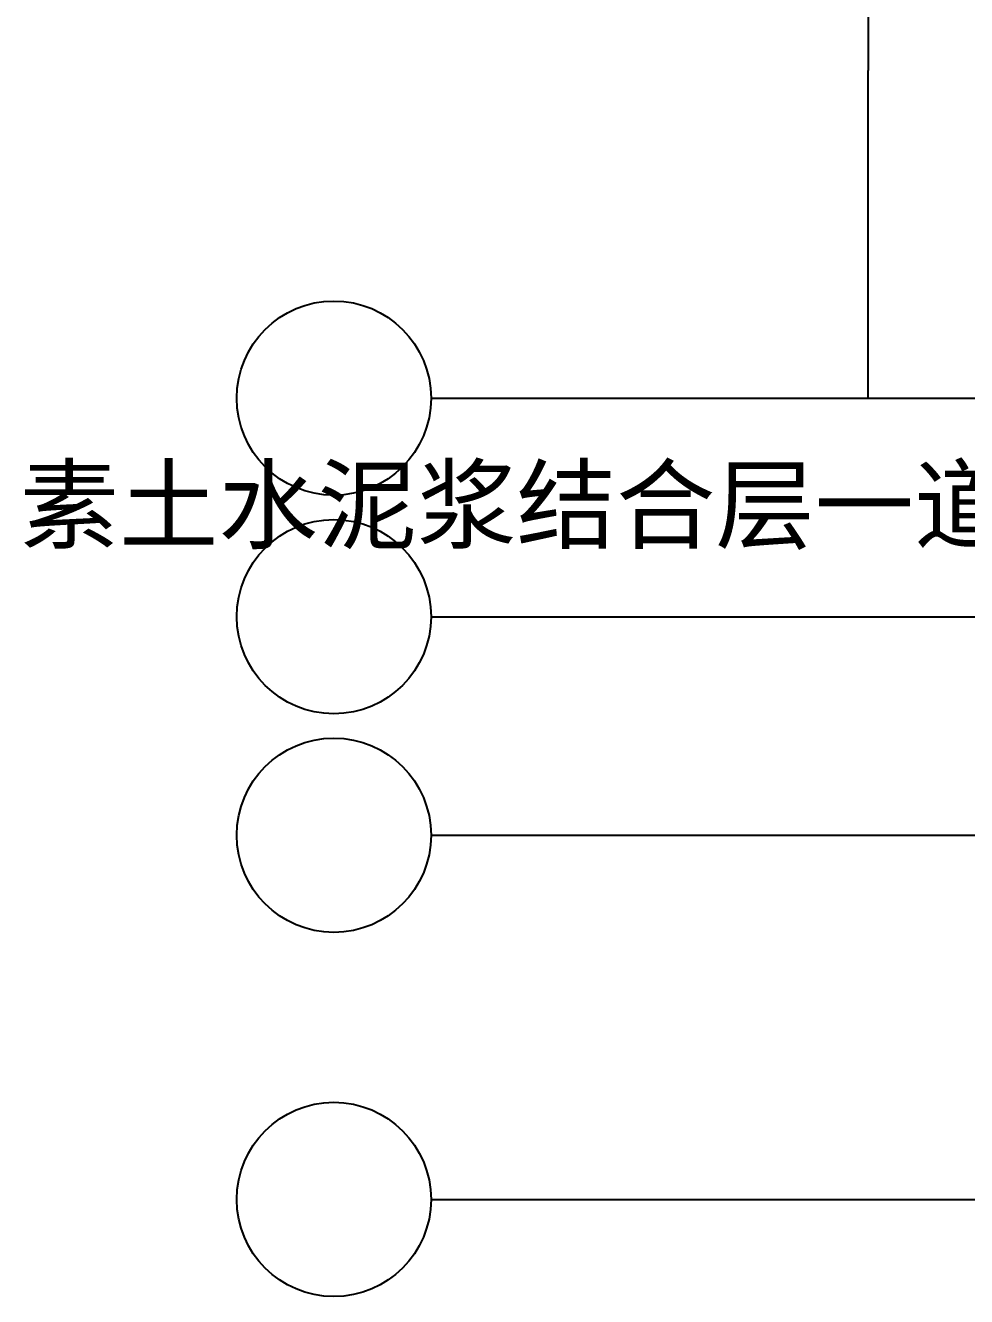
# Model space of a CAD drawing. Header units: metres. Extents: x 338339 to 1133840, y -479113 to 96125.
# Drawn here: x 388016 to 391892, y -203761 to -198526 of the extents above; entities that cross this region are included whole.
import ezdxf

# ---------------------------------------------------------------- set-up
doc = ezdxf.new("R2010")
doc.units = ezdxf.units.M
doc.layers.add('AXIS', color=3, linetype='Continuous')
doc.layers.add('PUB_DIM', color=3, linetype='Continuous')
doc.dimstyles.get("Standard").update_dxf_attribs({"dimtxt": 2.5, "dimasz": 2.5, "dimexe": 1.25, "dimexo": 0.625, "dimtad": 1, "dimcen": 2.5, "dimazin": 3, "dimtfac": 1, "dimtmove": 0, "dimatfit": 3})

# ---------------------------------------------------------------- blocks, each defined once
blk = doc.blocks.new('_AXISO')
blk.add_circle((0, 0), 0.5)
blk = doc.blocks.new('*D321')
for p, q in [((391486.2, -197361.05), (391486.2, -198711.05)), ((391485.95, -198711.05), (391485.7, -198711.05)), ((391486.2, -200061.05), (391486.2, -198711.05)), ((391486.2, -198711.05), (391486.2, -198711.05)), ((391486.45, -198711.05), (391486.7, -198711.05))]:
    blk.add_line(p, q)
at = {"layer": 'Defpoints'}
for p in [(391486.2, -197361.05), (391486.2, -198711.05), (391486.2, -200061.05)]:
    blk.add_point(p, dxfattribs=at)
at = {"layer": 'PUB_DIM', "insert": (391486.2, -198709.925), "char_height": 1, "attachment_point": 5}
blk.add_mtext('0', dxfattribs=at)

msp = doc.modelspace()

# ---------------------------------------------------------------- linework, layer by layer
at = {"layer": 'AXIS'}
for p, q in [((389686.2, -200061.05), (393686.2, -200061.05)), ((389686.2, -200961.05), (393686.2, -200961.05)), ((389686.2, -201861.05), (393686.2, -201861.05)), ((389686.2, -203361.05), (393686.2, -203361.05))]:
    msp.add_line(p, q, dxfattribs=at)

# ---------------------------------------------------------------- block references
at = {"layer": 'AXIS', "xscale": 800, "yscale": 800, "zscale": 800}
for p in [(389286.2, -200061.05), (389286.2, -200961.05), (389286.2, -201861.05), (389286.2, -203361.05)]:
    msp.add_blockref('_AXISO', p, dxfattribs=at)

# ---------------------------------------------------------------- texts
at = {"insert": (364881.48, -200349.99), "char_height": 300, "attachment_point": 1}
msp.add_mtext('{\\f宋体|b0|i0|c134|p54;5厚乳白马赛克素土水泥接缝，4厚水泥结合层，15厚1：3水泥砂浆找平层；50厚C20混凝土0.5%泛水坡向；地漏最低处小于30厚；素土水泥浆结合层一道；钢筋混凝土楼板}', dxfattribs=at)

# ---------------------------------------------------------------- dimensions: what is measured, and where the dimension line sits
at = {"layer": 'PUB_DIM'}
dim = msp.add_linear_dim(base=(391486.2, -198711.05), p1=(391486.2, -200061.05), p2=(391486.2, -197361.05), dimstyle='Standard', dxfattribs=at)
dim.commit()
dim.dimension.update_dxf_attribs({"geometry": '*D321', "text_midpoint": (391486.2, -198709.925)})

doc.saveas('drawing.dxf')
